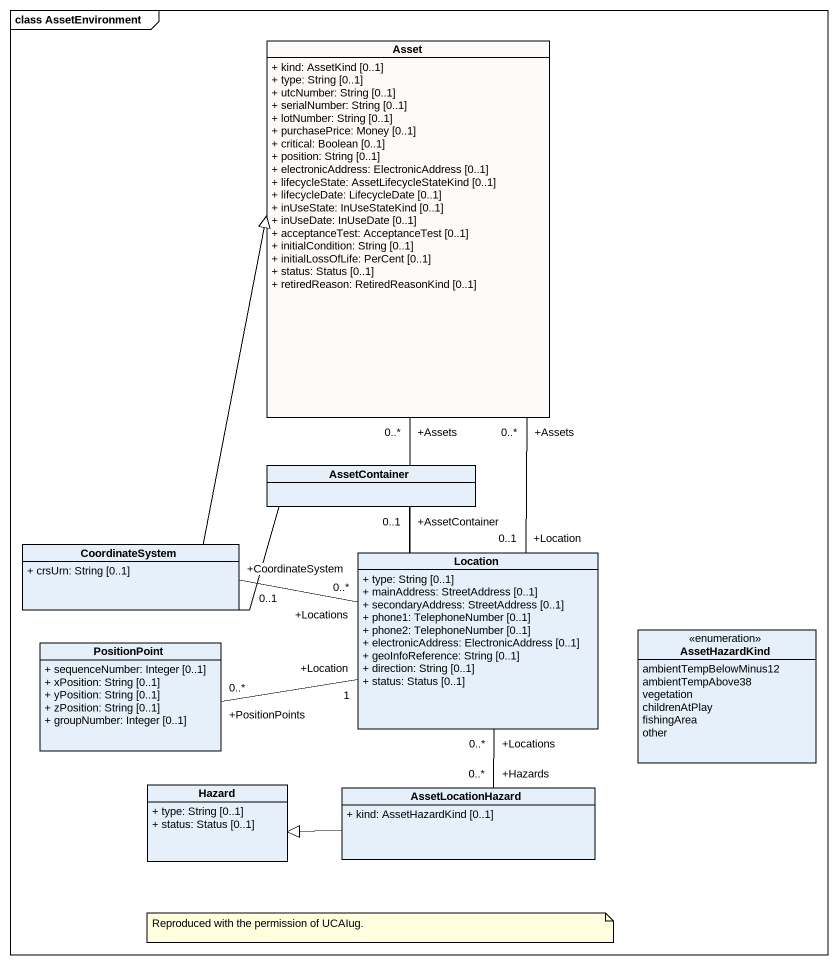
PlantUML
@startuml
mainframe class AssetEnvironment
hide circle
hide empty members
skinparam classAttributeIconSize 0
class Asset #FEFAF7 {
  + kind: AssetKind [0..1]
  + type: String [0..1]
  + utcNumber: String [0..1]
  + serialNumber: String [0..1]
  + lotNumber: String [0..1]
  + purchasePrice: Money [0..1]
  + critical: Boolean [0..1]
  + position: String [0..1]
  + electronicAddress: ElectronicAddress [0..1]
  + lifecycleState: AssetLifecycleStateKind [0..1]
  + lifecycleDate: LifecycleDate [0..1]
  + inUseState: InUseStateKind [0..1]
  + inUseDate: InUseDate [0..1]
  + acceptanceTest: AcceptanceTest [0..1]
  + initialCondition: String [0..1]
  + initialLossOfLife: PerCent [0..1]
  + status: Status [0..1]
  + retiredReason: RetiredReasonKind [0..1]
}
class AssetContainer
class CoordinateSystem {
  + crsUrn: String [0..1]
}
class Location {
  + type: String [0..1]
  + mainAddress: StreetAddress [0..1]
  + secondaryAddress: StreetAddress [0..1]
  + phone1: TelephoneNumber [0..1]
  + phone2: TelephoneNumber [0..1]
  + electronicAddress: ElectronicAddress [0..1]
  + geoInfoReference: String [0..1]
  + direction: String [0..1]
  + status: Status [0..1]
}
class PositionPoint {
  + sequenceNumber: Integer [0..1]
  + xPosition: String [0..1]
  + yPosition: String [0..1]
  + zPosition: String [0..1]
  + groupNumber: Integer [0..1]
}
enum AssetHazardKind {
  ambientTempBelowMinus12
  ambientTempAbove38
  vegetation
  childrenAtPlay
  fishingArea
  other
}
class Hazard {
  + type: String [0..1]
  + status: Status [0..1]
}
class AssetLocationHazard {
  + kind: AssetHazardKind [0..1]
}
Asset "+Assets\n0..*" -- "+AssetContainer\n0..1" AssetContainer
Asset "+Assets\n0..*" -- "+Location\n0..1" Location
AssetContainer -up-|> Asset
Location "+Locations\n0..*" -left- "+CoordinateSystem\n0..1" CoordinateSystem
Location "+Location\n1" -left- "+PositionPoints\n0..*" PositionPoint
AssetLocationHazard "+Hazards\n0..*" -up- "+Locations\n0..*" Location
AssetLocationHazard -left-|> Hazard
note as N1
  Reproduced with the permission of UCAIug.
end note
@enduml
